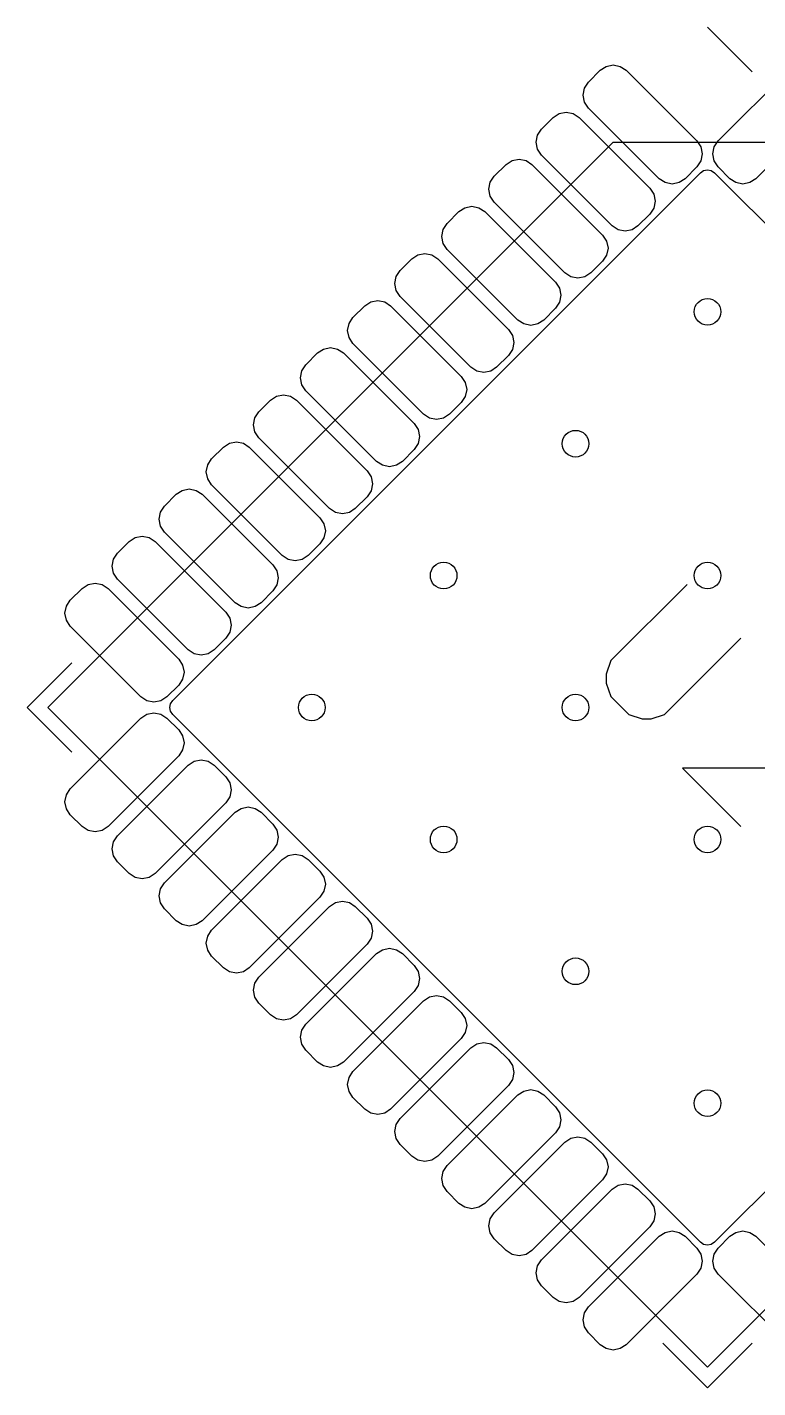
# Model space of a CAD drawing. Header units: millimetres. Extents: x 132 to 276, y -210 to -42.
# Drawn here: x 203.19 to 208.68, y -90.51 to -80.29 of the extents above; entities that cross this region are included whole.
import ezdxf

# ---------------------------------------------------------------- set-up
doc = ezdxf.new("R2010")
doc.units = ezdxf.units.MM
for name, color, linetype in [('BLACK', 7, 'CONTINUOUS'), ('GRAY3', 9, 'CONTINUOUS'), ('LYELLOW', 51, 'CONTINUOUS')]:
    doc.layers.add(name, color=color, linetype=linetype)

msp = doc.modelspace()

# ---------------------------------------------------------------- linework, layer by layer
at = {"layer": 'BLACK', "linetype": 'CONTINUOUS'}
for p, q in [((207.407278, -80.706579), (207.495666, -80.618191)), ((207.495666, -80.618191), (207.540274, -80.588385)), ((207.540274, -80.588385), (207.592893, -80.577918)), ((207.592893, -80.577918), (207.645512, -80.588385)), ((207.645512, -80.588385), (207.69012, -80.618191)), ((207.69012, -80.618191), (208.22045, -81.148521)), ((208.37955, -81.148521), (208.90988, -80.618191)), ((207.367005, -80.803806), (207.377472, -80.751187)), ((207.377472, -80.751187), (207.407278, -80.706579)), ((207.377472, -80.856425), (207.367005, -80.803806)), ((207.407278, -80.901033), (207.377472, -80.856425)), ((207.142113, -80.971744), (207.186721, -80.941938)), ((207.186721, -80.941938), (207.23934, -80.931471)), ((207.23934, -80.931471), (207.291959, -80.941938)), ((207.291959, -80.941938), (207.336567, -80.971744)), ((207.937608, -81.431363), (207.407278, -80.901033)), ((209.192722, -80.901033), (208.662392, -81.431363)), ((207.023919, -81.10474), (207.053725, -81.060132)), ((207.053725, -81.060132), (207.142113, -80.971744)), ((207.336567, -80.971744), (207.866897, -81.502074)), ((207.013452, -81.157359), (207.023919, -81.10474)), ((207.023919, -81.209978), (207.013452, -81.157359)), ((208.22045, -81.148521), (208.250256, -81.193129)), ((208.349744, -81.193129), (208.37955, -81.148521)), ((207.053725, -81.254586), (207.023919, -81.209978)), ((207.584055, -81.784916), (207.053725, -81.254586)), ((208.250256, -81.193129), (208.260723, -81.245748)), ((208.260723, -81.245748), (208.250256, -81.298367)), ((208.339277, -81.245748), (208.349744, -81.193129)), ((208.349744, -81.298367), (208.339277, -81.245748)), ((206.700171, -81.413686), (206.788559, -81.325298)), ((206.788559, -81.325298), (206.833167, -81.295492)), ((206.833167, -81.295492), (206.885786, -81.285025)), ((206.885786, -81.285025), (206.938405, -81.295492)), ((206.938405, -81.295492), (206.983013, -81.325298)), ((206.983013, -81.325298), (207.513343, -81.855628)), ((208.22045, -81.342975), (208.132062, -81.431363)), ((208.250256, -81.298367), (208.22045, -81.342975)), ((208.246967, -81.387169), (208.271299, -81.370911)), ((208.271299, -81.370911), (208.3, -81.365202)), ((208.3, -81.365202), (208.328701, -81.370911)), ((208.328701, -81.370911), (208.353033, -81.387169)), ((208.37955, -81.342975), (208.349744, -81.298367)), ((208.467938, -81.431363), (208.37955, -81.342975)), ((204.287169, -85.346967), (208.246967, -81.387169)), ((206.659898, -81.510913), (206.670365, -81.458294)), ((206.670365, -81.458294), (206.700171, -81.413686)), ((207.982216, -81.461169), (207.937608, -81.431363)), ((208.034835, -81.471636), (207.982216, -81.461169)), ((208.087454, -81.461169), (208.034835, -81.471636)), ((208.132062, -81.431363), (208.087454, -81.461169)), ((208.353033, -81.387169), (212.312831, -85.346967)), ((208.512546, -81.461169), (208.467938, -81.431363)), ((208.565165, -81.471636), (208.512546, -81.461169)), ((208.617784, -81.461169), (208.565165, -81.471636)), ((208.662392, -81.431363), (208.617784, -81.461169)), ((206.670365, -81.563532), (206.659898, -81.510913)), ((206.700171, -81.60814), (206.670365, -81.563532)), ((207.866897, -81.502074), (207.896703, -81.546682)), ((207.896703, -81.546682), (207.90717, -81.599301)), ((206.346618, -81.767239), (206.435006, -81.678851)), ((206.435006, -81.678851), (206.479614, -81.649045)), ((206.479614, -81.649045), (206.532233, -81.638578)), ((206.532233, -81.638578), (206.584852, -81.649045)), ((206.584852, -81.649045), (206.62946, -81.678851)), ((206.62946, -81.678851), (207.15979, -82.209181)), ((207.230501, -82.13847), (206.700171, -81.60814)), ((207.896703, -81.65192), (207.866897, -81.696528)), ((207.90717, -81.599301), (207.896703, -81.65192)), ((206.316812, -81.811847), (206.346618, -81.767239)), ((207.628663, -81.814722), (207.584055, -81.784916)), ((207.778509, -81.784916), (207.733901, -81.814722)), ((207.866897, -81.696528), (207.778509, -81.784916)), ((206.306345, -81.864466), (206.316812, -81.811847)), ((206.316812, -81.917085), (206.306345, -81.864466)), ((207.513343, -81.855628), (207.543149, -81.900236)), ((207.681282, -81.825189), (207.628663, -81.814722)), ((207.733901, -81.814722), (207.681282, -81.825189)), ((206.346618, -81.961693), (206.316812, -81.917085)), ((206.876948, -82.492023), (206.346618, -81.961693)), ((207.543149, -81.900236), (207.553616, -81.952855)), ((207.553616, -81.952855), (207.543149, -82.005474)), ((205.993065, -82.120792), (206.081453, -82.032404)), ((206.081453, -82.032404), (206.126061, -82.002598)), ((206.126061, -82.002598), (206.17868, -81.992131)), ((206.17868, -81.992131), (206.231299, -82.002598)), ((206.231299, -82.002598), (206.275907, -82.032404)), ((206.275907, -82.032404), (206.806237, -82.562734)), ((207.513343, -82.050082), (207.424955, -82.13847)), ((207.543149, -82.005474), (207.513343, -82.050082)), ((205.952792, -82.218019), (205.963259, -82.1654)), ((205.963259, -82.1654), (205.993065, -82.120792)), ((207.275109, -82.168276), (207.230501, -82.13847)), ((207.327728, -82.178743), (207.275109, -82.168276)), ((207.380347, -82.168276), (207.327728, -82.178743)), ((207.424955, -82.13847), (207.380347, -82.168276)), ((205.963259, -82.270638), (205.952792, -82.218019)), ((205.993065, -82.315246), (205.963259, -82.270638)), ((207.15979, -82.209181), (207.189596, -82.253789)), ((207.189596, -82.253789), (207.200063, -82.306408)), ((205.639511, -82.474346), (205.727899, -82.385958)), ((205.727899, -82.385958), (205.772507, -82.356152)), ((205.772507, -82.356152), (205.825126, -82.345685)), ((205.825126, -82.345685), (205.877745, -82.356152)), ((205.877745, -82.356152), (205.922353, -82.385958)), ((205.922353, -82.385958), (206.452683, -82.916288)), ((206.523395, -82.845576), (205.993065, -82.315246)), ((207.189596, -82.359027), (207.15979, -82.403635)), ((207.200063, -82.306408), (207.189596, -82.359027)), ((205.609705, -82.518954), (205.639511, -82.474346)), ((206.921556, -82.521829), (206.876948, -82.492023)), ((207.071402, -82.492023), (207.026794, -82.521829)), ((207.15979, -82.403635), (207.071402, -82.492023)), ((205.599238, -82.571573), (205.609705, -82.518954)), ((205.609705, -82.624192), (205.599238, -82.571573)), ((206.806237, -82.562734), (206.836043, -82.607342)), ((206.974175, -82.532296), (206.921556, -82.521829)), ((207.026794, -82.521829), (206.974175, -82.532296)), ((205.418954, -82.709705), (205.471573, -82.699238)), ((205.471573, -82.699238), (205.524192, -82.709705)), ((205.639511, -82.6688), (205.609705, -82.624192)), ((206.169841, -83.19913), (205.639511, -82.6688)), ((206.836043, -82.607342), (206.84651, -82.659961)), ((206.84651, -82.659961), (206.836043, -82.71258)), ((205.285958, -82.827899), (205.374346, -82.739511)), ((205.374346, -82.739511), (205.418954, -82.709705)), ((205.524192, -82.709705), (205.5688, -82.739511)), ((205.5688, -82.739511), (206.09913, -83.269841)), ((206.806237, -82.757188), (206.717849, -82.845576)), ((206.836043, -82.71258), (206.806237, -82.757188)), ((205.245685, -82.925126), (205.256152, -82.872507)), ((205.256152, -82.872507), (205.285958, -82.827899)), ((206.568003, -82.875382), (206.523395, -82.845576)), ((206.620622, -82.885849), (206.568003, -82.875382)), ((206.673241, -82.875382), (206.620622, -82.885849)), ((206.717849, -82.845576), (206.673241, -82.875382)), ((205.256152, -82.977745), (205.245685, -82.925126)), ((205.285958, -83.022353), (205.256152, -82.977745)), ((206.452683, -82.916288), (206.482489, -82.960896)), ((206.482489, -82.960896), (206.492956, -83.013515)), ((204.932404, -83.181453), (205.020792, -83.093065)), ((205.020792, -83.093065), (205.0654, -83.063259)), ((205.0654, -83.063259), (205.118019, -83.052792)), ((205.118019, -83.052792), (205.170638, -83.063259)), ((205.170638, -83.063259), (205.215246, -83.093065)), ((205.215246, -83.093065), (205.745576, -83.623395)), ((205.816288, -83.552683), (205.285958, -83.022353)), ((206.452683, -83.110742), (206.364295, -83.19913)), ((206.482489, -83.066134), (206.452683, -83.110742)), ((206.492956, -83.013515), (206.482489, -83.066134)), ((204.902598, -83.226061), (204.932404, -83.181453)), ((206.214449, -83.228936), (206.169841, -83.19913)), ((206.364295, -83.19913), (206.319687, -83.228936)), ((204.892131, -83.27868), (204.902598, -83.226061)), ((204.902598, -83.331299), (204.892131, -83.27868)), ((206.09913, -83.269841), (206.128936, -83.314449)), ((206.128936, -83.314449), (206.139403, -83.367068)), ((206.267068, -83.239403), (206.214449, -83.228936)), ((206.319687, -83.228936), (206.267068, -83.239403)), ((204.667239, -83.446618), (204.711847, -83.416812)), ((204.711847, -83.416812), (204.764466, -83.406345)), ((204.764466, -83.406345), (204.817085, -83.416812)), ((204.817085, -83.416812), (204.861693, -83.446618)), ((204.932404, -83.375907), (204.902598, -83.331299)), ((205.462734, -83.906237), (204.932404, -83.375907)), ((206.128936, -83.419687), (206.09913, -83.464295)), ((206.139403, -83.367068), (206.128936, -83.419687)), ((204.578851, -83.535006), (204.667239, -83.446618)), ((204.861693, -83.446618), (205.392023, -83.976948)), ((206.09913, -83.464295), (206.010742, -83.552683)), ((204.538578, -83.632233), (204.549045, -83.579614)), ((204.549045, -83.579614), (204.578851, -83.535006)), ((205.745576, -83.623395), (205.775382, -83.668003)), ((205.860896, -83.582489), (205.816288, -83.552683)), ((205.913515, -83.592956), (205.860896, -83.582489)), ((205.966134, -83.582489), (205.913515, -83.592956)), ((206.010742, -83.552683), (205.966134, -83.582489)), ((204.549045, -83.684852), (204.538578, -83.632233)), ((204.578851, -83.72946), (204.549045, -83.684852)), ((205.775382, -83.668003), (205.785849, -83.720622)), ((205.785849, -83.720622), (205.775382, -83.773241)), ((204.225298, -83.888559), (204.313686, -83.800171)), ((204.313686, -83.800171), (204.358294, -83.770365)), ((204.358294, -83.770365), (204.410913, -83.759898)), ((204.410913, -83.759898), (204.463532, -83.770365)), ((204.463532, -83.770365), (204.50814, -83.800171)), ((204.50814, -83.800171), (205.03847, -84.330501)), ((205.109181, -84.25979), (204.578851, -83.72946)), ((205.745576, -83.817849), (205.657188, -83.906237)), ((205.775382, -83.773241), (205.745576, -83.817849)), ((204.195492, -83.933167), (204.225298, -83.888559)), ((205.507342, -83.936043), (205.462734, -83.906237)), ((205.657188, -83.906237), (205.61258, -83.936043)), ((204.185025, -83.985786), (204.195492, -83.933167)), ((204.195492, -84.038405), (204.185025, -83.985786)), ((205.392023, -83.976948), (205.421829, -84.021556)), ((205.421829, -84.021556), (205.432296, -84.074175)), ((205.559961, -83.94651), (205.507342, -83.936043)), ((205.61258, -83.936043), (205.559961, -83.94651)), ((203.960132, -84.153725), (204.00474, -84.123919)), ((204.00474, -84.123919), (204.057359, -84.113452)), ((204.057359, -84.113452), (204.109978, -84.123919)), ((204.109978, -84.123919), (204.154586, -84.153725)), ((204.225298, -84.083013), (204.195492, -84.038405)), ((204.755628, -84.613343), (204.225298, -84.083013)), ((205.421829, -84.126794), (205.392023, -84.171402)), ((205.432296, -84.074175), (205.421829, -84.126794)), ((203.871744, -84.242113), (203.960132, -84.153725)), ((204.154586, -84.153725), (204.684916, -84.684055)), ((205.392023, -84.171402), (205.303635, -84.25979)), ((203.831471, -84.33934), (203.841938, -84.286721)), ((203.841938, -84.391959), (203.831471, -84.33934)), ((203.841938, -84.286721), (203.871744, -84.242113)), ((205.03847, -84.330501), (205.068276, -84.375109)), ((205.153789, -84.289596), (205.109181, -84.25979)), ((205.206408, -84.300063), (205.153789, -84.289596)), ((205.259027, -84.289596), (205.206408, -84.300063)), ((205.303635, -84.25979), (205.259027, -84.289596)), ((203.871744, -84.436567), (203.841938, -84.391959)), ((204.402074, -84.966897), (203.871744, -84.436567)), ((205.068276, -84.375109), (205.078743, -84.427728)), ((205.078743, -84.427728), (205.068276, -84.480347)), ((203.518191, -84.595666), (203.606579, -84.507278)), ((203.606579, -84.507278), (203.651187, -84.477472)), ((203.651187, -84.477472), (203.703806, -84.467005)), ((203.703806, -84.467005), (203.756425, -84.477472)), ((203.756425, -84.477472), (203.801033, -84.507278)), ((203.801033, -84.507278), (204.331363, -85.037608)), ((205.03847, -84.524955), (204.950082, -84.613343)), ((205.068276, -84.480347), (205.03847, -84.524955)), ((203.477918, -84.692893), (203.488385, -84.640274)), ((203.488385, -84.640274), (203.518191, -84.595666)), ((204.800236, -84.643149), (204.755628, -84.613343)), ((204.852855, -84.653616), (204.800236, -84.643149)), ((204.905474, -84.643149), (204.852855, -84.653616)), ((204.950082, -84.613343), (204.905474, -84.643149)), ((203.488385, -84.745512), (203.477918, -84.692893)), ((203.518191, -84.79012), (203.488385, -84.745512)), ((204.684916, -84.684055), (204.714722, -84.728663)), ((204.714722, -84.728663), (204.725189, -84.781282)), ((204.048521, -85.32045), (203.518191, -84.79012)), ((204.714722, -84.833901), (204.684916, -84.878509)), ((204.725189, -84.781282), (204.714722, -84.833901)), ((204.684916, -84.878509), (204.596528, -84.966897)), ((204.331363, -85.037608), (204.361169, -85.082216)), ((204.446682, -84.996703), (204.402074, -84.966897)), ((204.499301, -85.00717), (204.446682, -84.996703)), ((204.55192, -84.996703), (204.499301, -85.00717)), ((204.596528, -84.966897), (204.55192, -84.996703)), ((204.361169, -85.082216), (204.371636, -85.134835)), ((204.371636, -85.134835), (204.361169, -85.187454)), ((204.331363, -85.232062), (204.242975, -85.32045)), ((204.361169, -85.187454), (204.331363, -85.232062)), ((204.093129, -85.350256), (204.048521, -85.32045)), ((204.145748, -85.360723), (204.093129, -85.350256)), ((204.198367, -85.350256), (204.145748, -85.360723)), ((204.242975, -85.32045), (204.198367, -85.350256)), ((204.270911, -85.371299), (204.287169, -85.346967)), ((204.048521, -85.47955), (204.093129, -85.449744)), ((204.093129, -85.449744), (204.145748, -85.439277)), ((204.145748, -85.439277), (204.198367, -85.449744)), ((204.198367, -85.449744), (204.242975, -85.47955)), ((204.265202, -85.4), (204.270911, -85.371299)), ((204.270911, -85.428701), (204.265202, -85.4)), ((204.287169, -85.453033), (204.270911, -85.428701)), ((208.246967, -89.412831), (204.287169, -85.453033)), ((212.312831, -85.453033), (208.353033, -89.412831)), ((203.518191, -86.00988), (204.048521, -85.47955)), ((204.242975, -85.47955), (204.331363, -85.567938)), ((204.331363, -85.567938), (204.361169, -85.612546)), ((204.361169, -85.612546), (204.371636, -85.665165)), ((204.371636, -85.665165), (204.361169, -85.717784)), ((204.331363, -85.762392), (203.801033, -86.292722)), ((204.361169, -85.717784), (204.331363, -85.762392)), ((203.871744, -86.363433), (204.402074, -85.833103)), ((204.402074, -85.833103), (204.446682, -85.803297)), ((204.446682, -85.803297), (204.499301, -85.79283)), ((204.499301, -85.79283), (204.55192, -85.803297)), ((204.55192, -85.803297), (204.596528, -85.833103)), ((204.596528, -85.833103), (204.684916, -85.921491)), ((204.684916, -85.921491), (204.714722, -85.966099)), ((204.714722, -85.966099), (204.725189, -86.018718)), ((203.477918, -86.107107), (203.488385, -86.054488)), ((203.488385, -86.054488), (203.518191, -86.00988)), ((204.714722, -86.071337), (204.684916, -86.115945)), ((204.725189, -86.018718), (204.714722, -86.071337)), ((203.488385, -86.159726), (203.477918, -86.107107)), ((203.518191, -86.204334), (203.488385, -86.159726)), ((204.684916, -86.115945), (204.154586, -86.646275)), ((204.755628, -86.186657), (204.800236, -86.156851)), ((204.800236, -86.156851), (204.852855, -86.146384)), ((204.852855, -86.146384), (204.905474, -86.156851)), ((204.905474, -86.156851), (204.950082, -86.186657)), ((203.606579, -86.292722), (203.518191, -86.204334)), ((204.225298, -86.716987), (204.755628, -86.186657)), ((204.950082, -86.186657), (205.03847, -86.275045)), ((205.03847, -86.275045), (205.068276, -86.319653)), ((203.651187, -86.322528), (203.606579, -86.292722)), ((203.703806, -86.332995), (203.651187, -86.322528)), ((203.756425, -86.322528), (203.703806, -86.332995)), ((203.801033, -86.292722), (203.756425, -86.322528)), ((203.841938, -86.408041), (203.871744, -86.363433)), ((205.068276, -86.319653), (205.078743, -86.372272)), ((205.078743, -86.372272), (205.068276, -86.424891)), ((203.831471, -86.46066), (203.841938, -86.408041)), ((203.841938, -86.513279), (203.831471, -86.46066)), ((205.03847, -86.469499), (204.50814, -86.999829)), ((205.068276, -86.424891), (205.03847, -86.469499)), ((203.871744, -86.557887), (203.841938, -86.513279)), ((203.960132, -86.646275), (203.871744, -86.557887)), ((204.578851, -87.07054), (205.109181, -86.54021)), ((205.109181, -86.54021), (205.153789, -86.510404)), ((205.153789, -86.510404), (205.206408, -86.499937)), ((205.206408, -86.499937), (205.259027, -86.510404)), ((205.259027, -86.510404), (205.303635, -86.54021)), ((205.303635, -86.54021), (205.392023, -86.628598)), ((204.00474, -86.676081), (203.960132, -86.646275)), ((204.057359, -86.686548), (204.00474, -86.676081)), ((204.109978, -86.676081), (204.057359, -86.686548)), ((204.154586, -86.646275), (204.109978, -86.676081)), ((205.392023, -86.628598), (205.421829, -86.673206)), ((205.421829, -86.673206), (205.432296, -86.725825)), ((204.185025, -86.814214), (204.195492, -86.761595)), ((204.195492, -86.761595), (204.225298, -86.716987)), ((205.421829, -86.778444), (205.392023, -86.823052)), ((205.432296, -86.725825), (205.421829, -86.778444)), ((204.195492, -86.866833), (204.185025, -86.814214)), ((204.225298, -86.911441), (204.195492, -86.866833)), ((205.392023, -86.823052), (204.861693, -87.353382)), ((205.462734, -86.893763), (205.507342, -86.863957)), ((205.507342, -86.863957), (205.559961, -86.85349)), ((205.559961, -86.85349), (205.61258, -86.863957)), ((205.61258, -86.863957), (205.657188, -86.893763)), ((204.313686, -86.999829), (204.225298, -86.911441)), ((204.932404, -87.424093), (205.462734, -86.893763)), ((205.657188, -86.893763), (205.745576, -86.982151)), ((205.745576, -86.982151), (205.775382, -87.026759)), ((204.358294, -87.029635), (204.313686, -86.999829)), ((204.410913, -87.040102), (204.358294, -87.029635)), ((204.463532, -87.029635), (204.410913, -87.040102)), ((204.50814, -86.999829), (204.463532, -87.029635)), ((204.549045, -87.115148), (204.578851, -87.07054)), ((205.775382, -87.026759), (205.785849, -87.079378)), ((205.785849, -87.079378), (205.775382, -87.131997)), ((204.538578, -87.167767), (204.549045, -87.115148)), ((204.549045, -87.220386), (204.538578, -87.167767)), ((205.745576, -87.176605), (205.215246, -87.706935)), ((205.775382, -87.131997), (205.745576, -87.176605)), ((204.578851, -87.264994), (204.549045, -87.220386)), ((204.667239, -87.353382), (204.578851, -87.264994)), ((205.285958, -87.777647), (205.816288, -87.247317)), ((205.816288, -87.247317), (205.860896, -87.217511)), ((205.860896, -87.217511), (205.913515, -87.207044)), ((205.913515, -87.207044), (205.966134, -87.217511)), ((205.966134, -87.217511), (206.010742, -87.247317)), ((206.010742, -87.247317), (206.09913, -87.335705)), ((204.711847, -87.383188), (204.667239, -87.353382)), ((204.764466, -87.393655), (204.711847, -87.383188)), ((204.817085, -87.383188), (204.764466, -87.393655)), ((204.861693, -87.353382), (204.817085, -87.383188)), ((206.09913, -87.335705), (206.128936, -87.380313)), ((206.128936, -87.380313), (206.139403, -87.432932)), ((204.892131, -87.52132), (204.902598, -87.468701)), ((204.902598, -87.468701), (204.932404, -87.424093)), ((206.128936, -87.485551), (206.09913, -87.530159)), ((206.139403, -87.432932), (206.128936, -87.485551)), ((204.902598, -87.573939), (204.892131, -87.52132)), ((204.932404, -87.618547), (204.902598, -87.573939)), ((206.09913, -87.530159), (205.5688, -88.060489)), ((205.639511, -88.1312), (206.169841, -87.60087)), ((206.169841, -87.60087), (206.214449, -87.571064)), ((206.214449, -87.571064), (206.267068, -87.560597)), ((206.267068, -87.560597), (206.319687, -87.571064)), ((206.319687, -87.571064), (206.364295, -87.60087)), ((206.364295, -87.60087), (206.452683, -87.689258)), ((205.020792, -87.706935), (204.932404, -87.618547)), ((205.0654, -87.736741), (205.020792, -87.706935)), ((205.215246, -87.706935), (205.170638, -87.736741)), ((206.452683, -87.689258), (206.482489, -87.733866)), ((205.118019, -87.747208), (205.0654, -87.736741)), ((205.170638, -87.736741), (205.118019, -87.747208)), ((205.256152, -87.822255), (205.285958, -87.777647)), ((206.482489, -87.733866), (206.492956, -87.786485)), ((206.492956, -87.786485), (206.482489, -87.839104)), ((205.245685, -87.874874), (205.256152, -87.822255)), ((205.256152, -87.927493), (205.245685, -87.874874)), ((206.452683, -87.883712), (205.922353, -88.414042)), ((206.482489, -87.839104), (206.452683, -87.883712)), ((205.285958, -87.972101), (205.256152, -87.927493)), ((205.374346, -88.060489), (205.285958, -87.972101)), ((205.993065, -88.484754), (206.523395, -87.954424)), ((206.523395, -87.954424), (206.568003, -87.924618)), ((206.568003, -87.924618), (206.620622, -87.914151)), ((206.620622, -87.914151), (206.673241, -87.924618)), ((206.673241, -87.924618), (206.717849, -87.954424)), ((206.717849, -87.954424), (206.806237, -88.042812)), ((205.418954, -88.090295), (205.374346, -88.060489)), ((205.471573, -88.100762), (205.418954, -88.090295)), ((205.524192, -88.090295), (205.471573, -88.100762)), ((205.5688, -88.060489), (205.524192, -88.090295)), ((206.806237, -88.042812), (206.836043, -88.08742)), ((206.836043, -88.08742), (206.84651, -88.140039)), ((205.599238, -88.228427), (205.609705, -88.175808)), ((205.609705, -88.175808), (205.639511, -88.1312)), ((206.836043, -88.192658), (206.806237, -88.237266)), ((206.84651, -88.140039), (206.836043, -88.192658)), ((205.609705, -88.281046), (205.599238, -88.228427)), ((205.639511, -88.325654), (205.609705, -88.281046)), ((206.806237, -88.237266), (206.275907, -88.767596)), ((206.346618, -88.838307), (206.876948, -88.307977)), ((206.876948, -88.307977), (206.921556, -88.278171)), ((206.921556, -88.278171), (206.974175, -88.267704)), ((206.974175, -88.267704), (207.026794, -88.278171)), ((207.026794, -88.278171), (207.071402, -88.307977)), ((207.071402, -88.307977), (207.15979, -88.396365)), ((205.727899, -88.414042), (205.639511, -88.325654)), ((205.772507, -88.443848), (205.727899, -88.414042)), ((205.922353, -88.414042), (205.877745, -88.443848)), ((207.15979, -88.396365), (207.189596, -88.440973)), ((205.825126, -88.454315), (205.772507, -88.443848)), ((205.877745, -88.443848), (205.825126, -88.454315)), ((205.963259, -88.529362), (205.993065, -88.484754)), ((207.189596, -88.440973), (207.200063, -88.493592)), ((207.200063, -88.493592), (207.189596, -88.546211)), ((205.952792, -88.581981), (205.963259, -88.529362)), ((205.963259, -88.6346), (205.952792, -88.581981)), ((207.15979, -88.590819), (206.62946, -89.121149)), ((207.189596, -88.546211), (207.15979, -88.590819)), ((207.275109, -88.631724), (207.327728, -88.621257)), ((207.327728, -88.621257), (207.380347, -88.631724)), ((205.993065, -88.679208), (205.963259, -88.6346)), ((206.081453, -88.767596), (205.993065, -88.679208)), ((206.700171, -89.19186), (207.230501, -88.66153)), ((207.230501, -88.66153), (207.275109, -88.631724)), ((207.380347, -88.631724), (207.424955, -88.66153)), ((207.424955, -88.66153), (207.513343, -88.749918)), ((206.126061, -88.797402), (206.081453, -88.767596)), ((206.17868, -88.807869), (206.126061, -88.797402)), ((206.231299, -88.797402), (206.17868, -88.807869)), ((206.275907, -88.767596), (206.231299, -88.797402)), ((207.513343, -88.749918), (207.543149, -88.794526)), ((207.543149, -88.794526), (207.553616, -88.847145)), ((206.306345, -88.935534), (206.316812, -88.882915)), ((206.316812, -88.882915), (206.346618, -88.838307)), ((207.543149, -88.899764), (207.513343, -88.944372)), ((207.553616, -88.847145), (207.543149, -88.899764)), ((206.316812, -88.988153), (206.306345, -88.935534)), ((206.346618, -89.032761), (206.316812, -88.988153)), ((206.435006, -89.121149), (206.346618, -89.032761)), ((207.513343, -88.944372), (206.983013, -89.474702)), ((207.053725, -89.545414), (207.584055, -89.015084)), ((207.584055, -89.015084), (207.628663, -88.985278)), ((207.628663, -88.985278), (207.681282, -88.974811)), ((207.681282, -88.974811), (207.733901, -88.985278)), ((207.733901, -88.985278), (207.778509, -89.015084)), ((207.778509, -89.015084), (207.866897, -89.103472)), ((206.479614, -89.150955), (206.435006, -89.121149)), ((206.62946, -89.121149), (206.584852, -89.150955)), ((207.866897, -89.103472), (207.896703, -89.14808)), ((206.532233, -89.161422), (206.479614, -89.150955)), ((206.584852, -89.150955), (206.532233, -89.161422)), ((206.659898, -89.289087), (206.670365, -89.236468)), ((206.670365, -89.236468), (206.700171, -89.19186)), ((207.896703, -89.14808), (207.90717, -89.200699)), ((207.90717, -89.200699), (207.896703, -89.253318)), ((206.670365, -89.341706), (206.659898, -89.289087)), ((206.700171, -89.386314), (206.670365, -89.341706)), ((207.866897, -89.297926), (207.336567, -89.828256)), ((207.896703, -89.253318), (207.866897, -89.297926)), ((207.937608, -89.368637), (207.982216, -89.338831)), ((207.982216, -89.338831), (208.034835, -89.328364)), ((208.034835, -89.328364), (208.087454, -89.338831)), ((208.087454, -89.338831), (208.132062, -89.368637)), ((208.467938, -89.368637), (208.512546, -89.338831)), ((208.512546, -89.338831), (208.565165, -89.328364)), ((208.565165, -89.328364), (208.617784, -89.338831)), ((208.617784, -89.338831), (208.662392, -89.368637)), ((206.788559, -89.474702), (206.700171, -89.386314)), ((207.407278, -89.898967), (207.937608, -89.368637)), ((208.132062, -89.368637), (208.22045, -89.457025)), ((208.271299, -89.429089), (208.246967, -89.412831)), ((208.3, -89.434798), (208.271299, -89.429089)), ((208.328701, -89.429089), (208.3, -89.434798)), ((208.353033, -89.412831), (208.328701, -89.429089)), ((208.37955, -89.457025), (208.467938, -89.368637)), ((208.662392, -89.368637), (209.192722, -89.898967)), ((206.833167, -89.504508), (206.788559, -89.474702)), ((206.885786, -89.514975), (206.833167, -89.504508)), ((206.938405, -89.504508), (206.885786, -89.514975)), ((206.983013, -89.474702), (206.938405, -89.504508)), ((207.023919, -89.590022), (207.053725, -89.545414)), ((208.22045, -89.457025), (208.250256, -89.501633)), ((208.250256, -89.501633), (208.260723, -89.554252)), ((208.339277, -89.554252), (208.349744, -89.501633)), ((208.349744, -89.501633), (208.37955, -89.457025)), ((207.013452, -89.642641), (207.023919, -89.590022)), ((207.023919, -89.69526), (207.013452, -89.642641)), ((208.250256, -89.606871), (208.22045, -89.651479)), ((208.260723, -89.554252), (208.250256, -89.606871)), ((208.349744, -89.606871), (208.339277, -89.554252)), ((208.37955, -89.651479), (208.349744, -89.606871)), ((207.053725, -89.739868), (207.023919, -89.69526)), ((207.142113, -89.828256), (207.053725, -89.739868)), ((208.22045, -89.651479), (207.69012, -90.181809)), ((208.90988, -90.181809), (208.37955, -89.651479)), ((207.186721, -89.858062), (207.142113, -89.828256)), ((207.336567, -89.828256), (207.291959, -89.858062)), ((207.23934, -89.868529), (207.186721, -89.858062)), ((207.291959, -89.858062), (207.23934, -89.868529)), ((207.367005, -89.996194), (207.377472, -89.943575)), ((207.377472, -89.943575), (207.407278, -89.898967)), ((207.377472, -90.048813), (207.367005, -89.996194)), ((207.407278, -90.093421), (207.377472, -90.048813)), ((207.495666, -90.181809), (207.407278, -90.093421)), ((207.540274, -90.211615), (207.495666, -90.181809)), ((207.592893, -90.222082), (207.540274, -90.211615)), ((207.645512, -90.211615), (207.592893, -90.222082)), ((207.69012, -90.181809), (207.645512, -90.211615))]:
    msp.add_line(p, q, dxfattribs=at)
at = {"layer": 'BLACK'}
for centre in [(208.3, -82.430152), (208.3, -82.430152), (207.310051, -83.420101), (207.310051, -83.420101), (206.320101, -84.410051), (206.320101, -84.410051), (208.3, -84.410051), (208.3, -84.410051), (205.330152, -85.4), (205.330152, -85.4), (207.310051, -85.4), (207.310051, -85.4), (206.320101, -86.389949), (206.320101, -86.389949), (208.3, -86.389949), (208.3, -86.389949), (207.310051, -87.379899), (207.310051, -87.379899), (208.3, -88.369848), (208.3, -88.369848)]:
    msp.add_circle(centre, 0.1, dxfattribs=at)
at = {"layer": 'GRAY3', "linetype": 'CONTINUOUS'}
for p, q in [((203.350253, -85.4), (207.592893, -81.157359)), ((207.592893, -81.157359), (209.007107, -81.157359)), ((208.146753, -84.47575), (207.574333, -85.04817)), ((207.978394, -85.452231), (208.550814, -84.879811)), ((207.574333, -85.04817), (207.540661, -85.149185)), ((207.540661, -85.149185), (207.540661, -85.216529)), ((207.540661, -85.216529), (207.574333, -85.317544)), ((207.574333, -85.317544), (207.70902, -85.452231)), ((208.3, -90.349747), (203.350253, -85.4)), ((207.70902, -85.452231), (207.810035, -85.485903)), ((207.877379, -85.485903), (207.978394, -85.452231)), ((213.249747, -85.4), (208.3, -90.349747)), ((207.810035, -85.485903), (207.877379, -85.485903)), ((208.921203, -85.856292), (208.113081, -85.856292)), ((208.113081, -85.856292), (208.550814, -86.294025))]:
    msp.add_line(p, q, dxfattribs=at)
at = {"layer": 'LYELLOW', "linetype": 'CONTINUOUS'}
for p, q in [((208.635876, -80.630565), (208.3, -80.294689)), ((203.194689, -85.4), (203.530565, -85.064124)), ((203.530565, -85.735876), (203.194689, -85.4)), ((207.964124, -90.169435), (208.3, -90.505311)), ((208.3, -90.505311), (208.635876, -90.169435))]:
    msp.add_line(p, q, dxfattribs=at)

doc.saveas('drawing.dxf')
